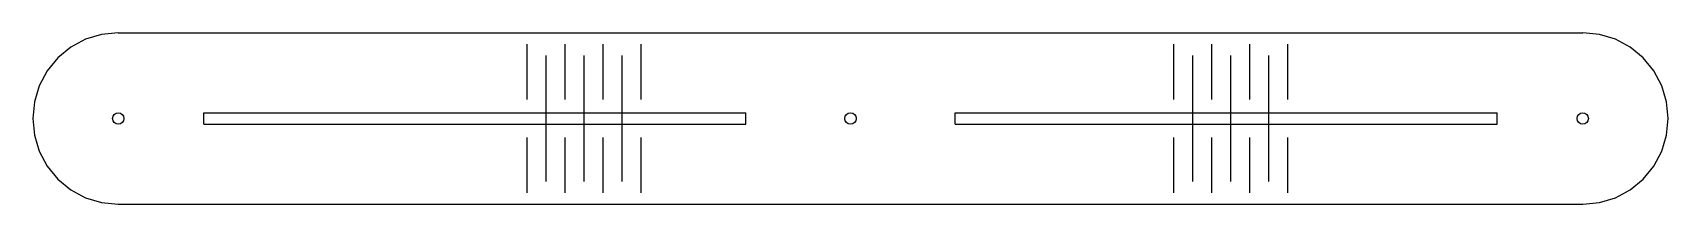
# Model space of a CAD drawing. Extents: x 0 to 860, y 0 to 90.
import ezdxf

# ---------------------------------------------------------------- set-up
doc = ezdxf.new("R2010")
doc.units = 0
doc.layers.add('CUT', color=1, linetype='CONTINUOUS')

msp = doc.modelspace()

# ---------------------------------------------------------------- linework, layer by layer
at = {"layer": 'CUT'}
for p, q in [((27.779, 86.575), (19.999, 82.416)), ((36.221, 89.135), (27.779, 86.575)), ((45, 90), (36.221, 89.135)), ((45, 90), (815, 90)), ((823.779, 89.135), (815, 90)), ((832.221, 86.575), (823.779, 89.135)), ((840.001, 82.416), (832.221, 86.575)), ((19.999, 82.416), (13.18, 76.82)), ((846.82, 76.82), (840.001, 82.416)), ((7.584, 70.001), (3.425, 62.221)), ((13.18, 76.82), (7.584, 70.001)), ((852.416, 70.001), (846.82, 76.82)), ((856.575, 62.221), (852.416, 70.001)), ((3.425, 62.221), (0.865, 53.779)), ((859.135, 53.779), (856.575, 62.221)), ((0.865, 53.779), (0, 45)), ((860, 45), (859.135, 53.779)), ((0, 45), (0.865, 36.221)), ((90, 48), (375, 48)), ((90, 42), (90, 48)), ((375, 42), (375, 48)), ((485, 48), (770, 48)), ((485, 42), (485, 48)), ((770, 42), (770, 48)), ((859.135, 36.221), (860, 45)), ((0.865, 36.221), (3.425, 27.779)), ((90, 42), (375, 42)), ((485, 42), (770, 42)), ((856.575, 27.779), (859.135, 36.221)), ((3.425, 27.779), (7.584, 19.999)), ((852.416, 19.999), (856.575, 27.779)), ((7.584, 19.999), (13.18, 13.18)), ((846.82, 13.18), (852.416, 19.999)), ((13.18, 13.18), (19.999, 7.584)), ((840.001, 7.584), (846.82, 13.18)), ((19.999, 7.584), (27.779, 3.425)), ((27.779, 3.425), (36.221, 0.865)), ((36.221, 0.865), (45, 0)), ((45, 0), (815, 0)), ((815, 0), (823.779, 0.865)), ((823.779, 0.865), (832.221, 3.425)), ((832.221, 3.425), (840.001, 7.584))]:
    msp.add_line(p, q, dxfattribs=at)
for centre in [(45, 45), (430, 45), (815, 45)]:
    msp.add_circle(centre, 3, dxfattribs=at)
at = {"layer": 'KERF'}
for p, q in [((260, 55), (260, 84)), ((270, 12), (270, 78)), ((280, 55), (280, 84)), ((290, 12), (290, 78)), ((300, 55), (300, 84)), ((310, 12), (310, 78)), ((320, 55), (320, 84)), ((600, 55), (600, 84)), ((610, 12), (610, 78)), ((620, 55), (620, 84)), ((630, 12), (630, 78)), ((640, 55), (640, 84)), ((650, 12), (650, 78)), ((660, 55), (660, 84)), ((260, 6), (260, 35)), ((280, 6), (280, 35)), ((300, 6), (300, 35)), ((320, 6), (320, 35)), ((600, 6), (600, 35)), ((620, 6), (620, 35)), ((640, 6), (640, 35)), ((660, 6), (660, 35))]:
    msp.add_line(p, q, dxfattribs=at)

doc.saveas('drawing.dxf')
